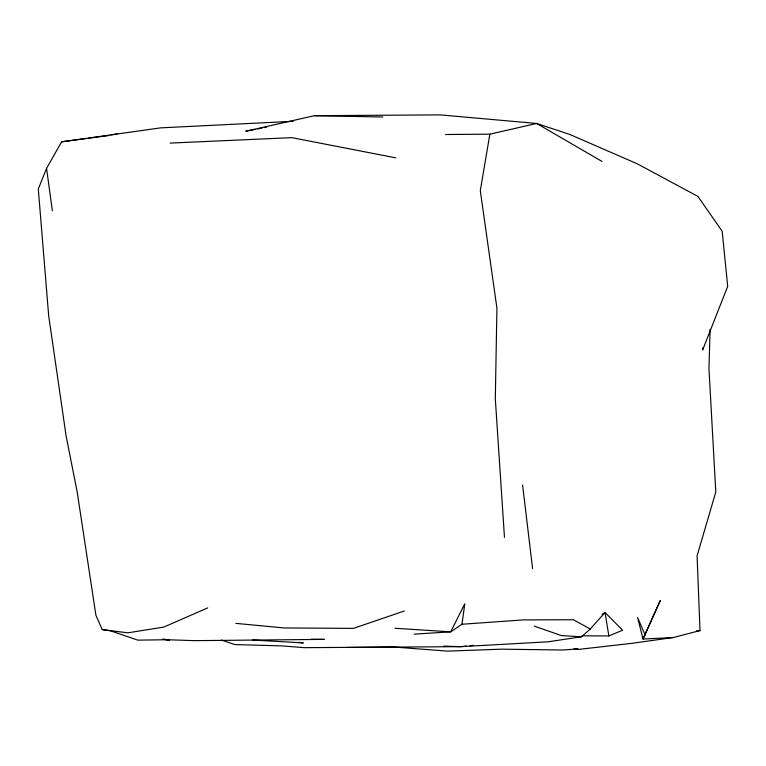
<?xml version="1.0" encoding="UTF-8"?>
<svg xmlns="http://www.w3.org/2000/svg" width="766" height="766" viewBox="0 0 766 766"><rect width="100%" height="100%" fill="white"/><g stroke="black" fill="none" stroke-linecap="round" stroke-linejoin="round"><path stroke-width="1.15" d="M710.13 329.303L708.943 368.312L715.798 492.002L697.089 555.781L700 630.581L673.295 637.523L631.758 643.344L578.684 649.396L574.079 648.505M702.901 347.659L702.623 350.014L727.7 286.36L722.175 231.255L697.922 196.412L637.36 163.847L569.894 134.49L536.65 123.46L440.182 114.881L314.395 115.685L245.781 131.225L255.078 129.416M395.045 628.264L450.695 631.835L461.965 624.252L464.799 603.8L450.695 631.835L414.167 634.162M602.028 161.434L536.65 123.46L489.847 134.165L480.301 190.667L496.933 308.277L495.305 398.684L504.468 537.349M293.292 121.296L160.745 127.855L61.634 141.825L46.563 168.386L38.3 189.02L48.679 315.745L66.135 436.113L77.213 492.136L95.913 615.29L102.223 629.585L110.63 630.839L137.803 640.137L167.304 639.744L194.784 640.644L324.277 639.38L311.197 639.227M645.125 635.024L637.618 617.597L643.009 639.055L660.206 600.668L643.009 639.055L673.295 637.523M221.364 640.07L234.856 644.579L281.591 645.882L304.226 647.663L460.605 646.667L548.121 641.812L581.423 636.776L590.26 629.03L605.044 612.474L622.586 630.207L608.865 635.943L581.901 635.809M602.028 614.361L605.044 612.474L608.865 635.943M207.682 607.898L163.828 627.076L127.855 632.821L102.223 629.585M404.314 611.009L353.365 628.379L283.975 627.948L235.851 623.361M257.405 128.966L262.049 128.066M264.375 127.616L266.692 127.166M110.955 134.873L117.035 134.021M61.634 141.825L86.414 138.531M88.77 138.215L108.829 135.553M466.494 646.064L460.605 646.667L443.887 646.121M470.037 645.709L473.57 645.345M696.438 630.906L700 630.581M461.965 624.252L523.283 619.905L573.38 619.742L590.26 629.03M170.167 143.098L291.836 137.641L395.706 157.825M347.084 647.423L393.609 647.011L447.545 651.119L501.778 649.175L562.407 650.008L577.909 648.936L575.582 648.505M445.573 134.51L489.847 134.165M314.395 115.685L382.837 117.016M252.656 640.022L303.326 642.923L298.587 642.348M581.423 636.776L561.449 635.598L534.285 626.138M163.895 639.237L167.304 639.744M162.679 639.15L169.439 640.213M46.563 168.386L52.366 210.774M522.584 485.041L532.6 568.659"/></g></svg>
